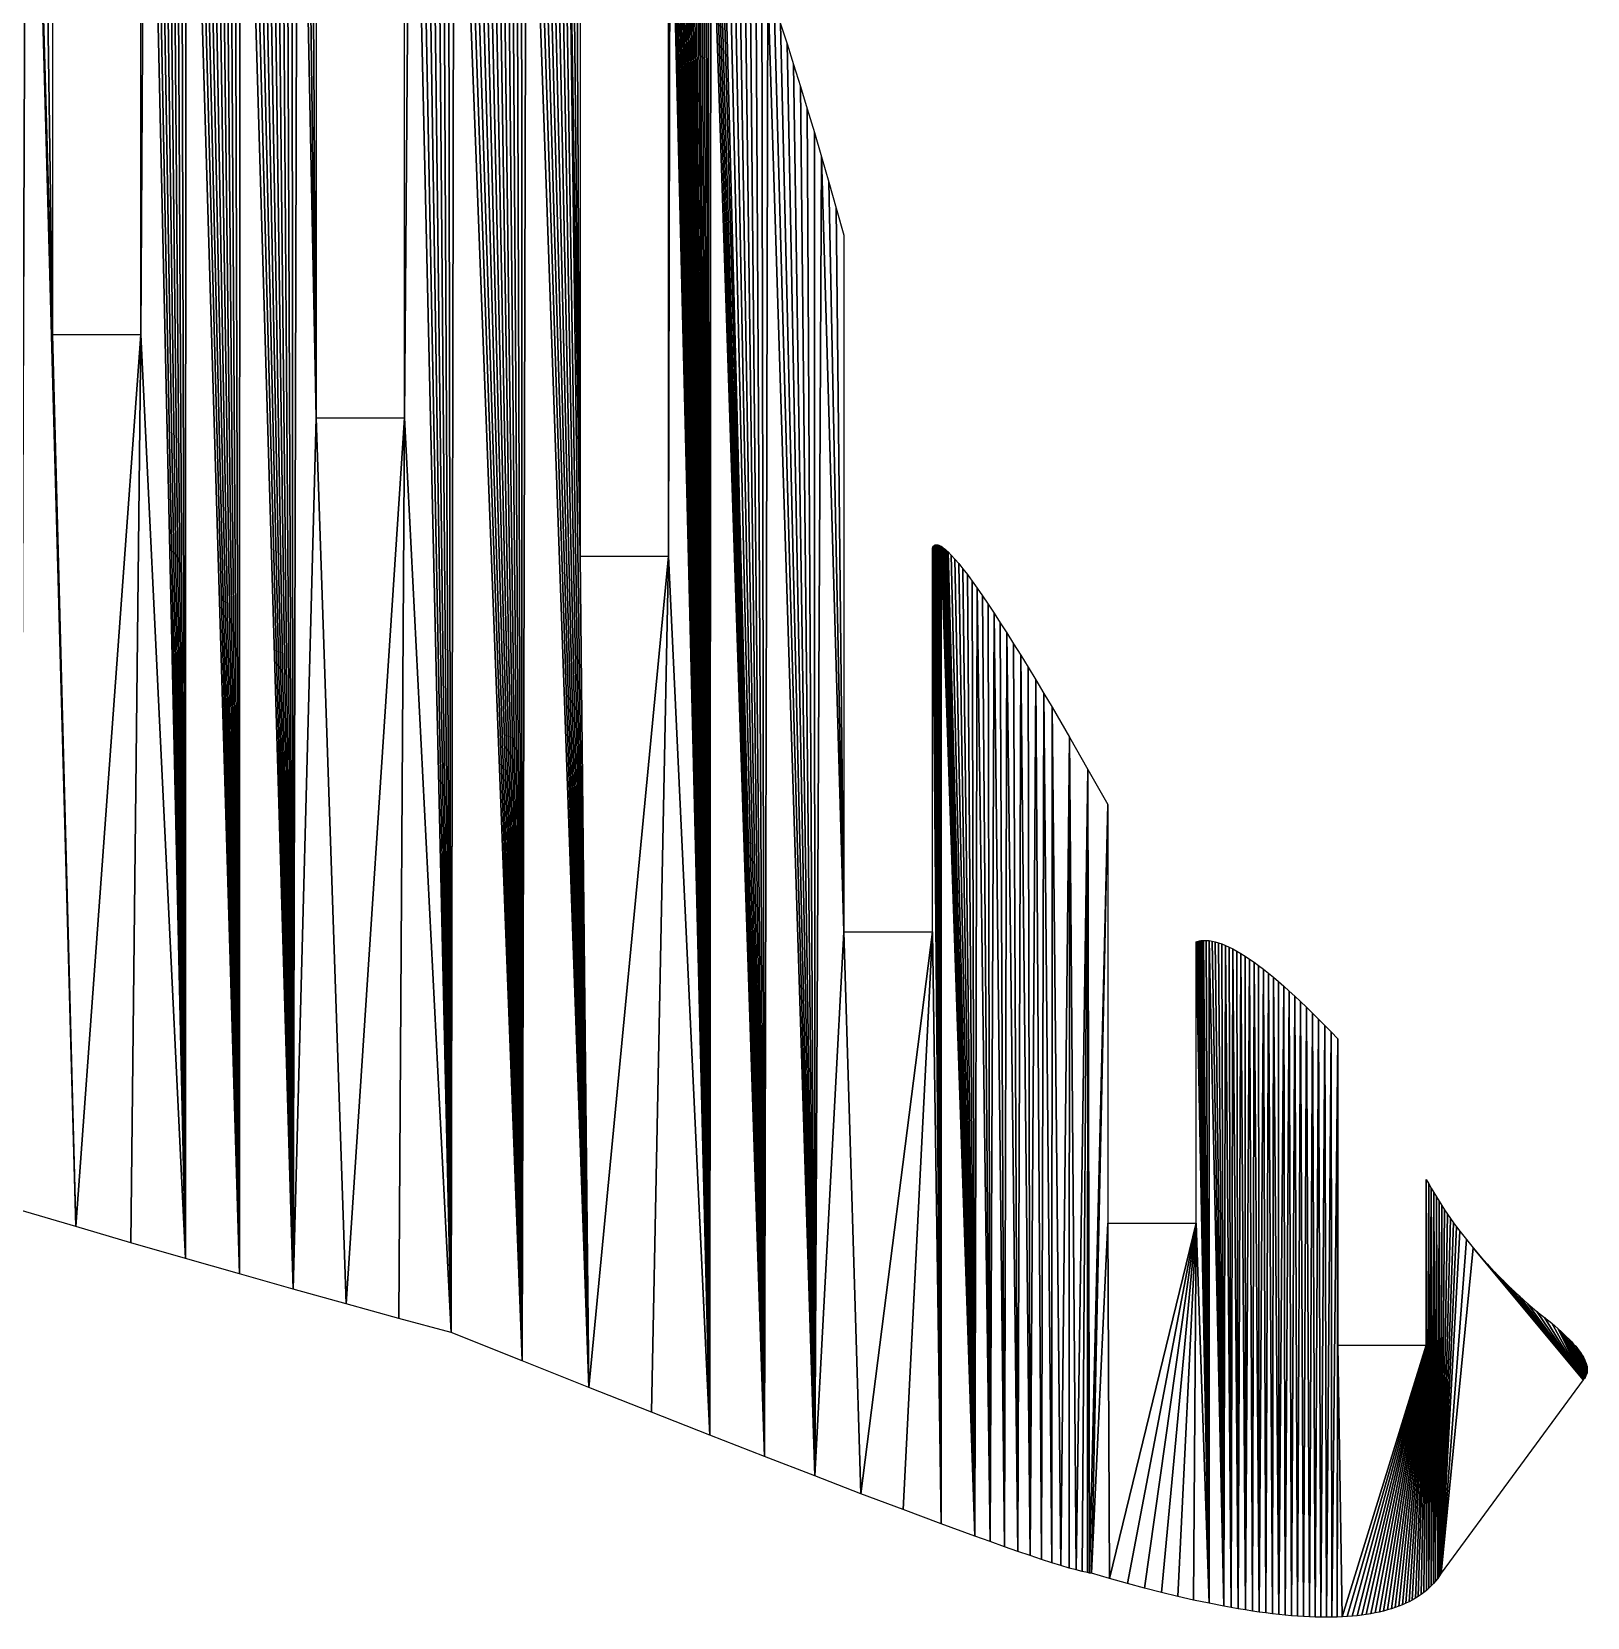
# Model space of a CAD drawing. Extents: x 10 to 917, y 10 to 841.
# Drawn here: x 199.5 to 311.1, y 581.4 to 695.1 of the extents above; entities that cross this region are included whole.
import ezdxf

# ---------------------------------------------------------------- set-up
doc = ezdxf.new("R2010")
doc.units = 0
doc.header["$MEASUREMENT"] = 0
doc.layers.get('0').update_dxf_attribs({"linetype": 'CONTINUOUS'})

msp = doc.modelspace()

# ---------------------------------------------------------------- linework, layer by layer
for p, q in [((201.03, 737.87), (201.03, 673.37)), ((207.37, 673.37), (207.37, 735.41)), ((219.95, 732.33), (219.95, 667.4)), ((226.29, 667.4), (226.29, 728.89)), ((238.88, 720.71), (238.88, 657.46)), ((245.22, 657.46), (245.22, 711.21)), ((253.25, 695.64), (253.72, 694.21)), ((253.72, 694.21), (254.19, 692.72)), ((254.19, 692.72), (254.68, 691.16)), ((254.68, 691.16), (255.17, 689.54)), ((255.17, 689.54), (255.68, 687.86)), ((255.68, 687.86), (256.19, 686.11)), ((256.19, 686.11), (256.72, 684.3)), ((256.72, 684.3), (257.25, 682.43)), ((257.25, 682.43), (257.8, 680.5)), ((257.8, 680.5), (257.8, 630.53)), ((201.03, 673.37), (207.37, 673.37)), ((219.95, 667.4), (226.29, 667.4)), ((238.88, 657.46), (245.22, 657.46)), ((264.14, 658.06), (264.17, 658.12)), ((264.14, 630.53), (264.14, 658.06)), ((264.17, 658.12), (264.21, 658.18)), ((264.21, 658.18), (264.25, 658.22)), ((264.25, 658.22), (264.29, 658.26)), ((264.29, 658.26), (264.35, 658.28)), ((264.35, 658.28), (264.4, 658.29)), ((264.4, 658.29), (264.47, 658.29)), ((264.47, 658.29), (264.53, 658.28)), ((264.53, 658.28), (264.61, 658.26)), ((264.61, 658.26), (264.69, 658.22)), ((264.69, 658.22), (264.77, 658.18)), ((264.77, 658.18), (264.86, 658.12)), ((264.86, 658.12), (264.95, 658.05)), ((264.95, 658.05), (265.05, 657.97)), ((265.05, 657.97), (265.16, 657.88)), ((265.16, 657.88), (265.27, 657.78)), ((265.27, 657.78), (265.5, 657.54)), ((265.5, 657.54), (265.76, 657.26)), ((265.76, 657.26), (266.04, 656.94)), ((266.04, 656.94), (266.33, 656.56)), ((266.33, 656.56), (266.65, 656.15)), ((266.65, 656.15), (266.99, 655.68)), ((266.99, 655.68), (267.36, 655.18)), ((267.36, 655.18), (267.74, 654.62)), ((267.74, 654.62), (268.14, 654.03)), ((268.14, 654.03), (268.57, 653.38)), ((268.57, 653.38), (269.01, 652.7)), ((269.01, 652.7), (269.48, 651.97)), ((269.48, 651.97), (269.97, 651.19)), ((269.97, 651.19), (270.48, 650.37)), ((270.48, 650.37), (271.01, 649.5)), ((271.01, 649.5), (271.56, 648.59)), ((271.56, 648.59), (272.13, 647.63)), ((272.13, 647.63), (272.72, 646.63)), ((272.72, 646.63), (273.97, 644.49)), ((273.97, 644.49), (275.3, 642.17)), ((275.3, 642.17), (276.72, 639.66)), ((276.72, 639.66), (276.72, 609.64)), ((257.8, 630.53), (264.14, 630.53)), ((283.4, 629.9), (283.49, 629.91)), ((283.49, 629.91), (283.59, 629.92)), ((283.59, 629.92), (283.78, 629.92)), ((283.78, 629.92), (283.99, 629.91)), ((283.06, 629.81), (283.14, 629.84)), ((283.06, 609.64), (283.06, 629.81)), ((283.14, 629.84), (283.23, 629.86)), ((283.23, 629.86), (283.31, 629.88)), ((283.31, 629.88), (283.4, 629.9)), ((283.99, 629.91), (284.2, 629.87)), ((284.2, 629.87), (284.43, 629.82)), ((284.43, 629.82), (284.66, 629.75)), ((284.66, 629.75), (284.9, 629.67)), ((284.9, 629.67), (285.16, 629.56)), ((285.16, 629.56), (285.42, 629.44)), ((285.42, 629.44), (285.7, 629.31)), ((285.7, 629.31), (285.98, 629.15)), ((285.98, 629.15), (286.27, 628.98)), ((286.27, 628.98), (286.57, 628.79)), ((286.57, 628.79), (286.89, 628.58)), ((286.89, 628.58), (287.21, 628.35)), ((287.21, 628.35), (287.54, 628.11)), ((287.54, 628.11), (287.88, 627.85)), ((287.88, 627.85), (288.24, 627.57)), ((288.24, 627.57), (288.6, 627.27)), ((288.6, 627.27), (288.97, 626.96)), ((288.97, 626.96), (289.35, 626.63)), ((289.35, 626.63), (289.74, 626.28)), ((289.74, 626.28), (290.14, 625.91)), ((290.14, 625.91), (290.55, 625.53)), ((290.55, 625.53), (290.97, 625.13)), ((290.97, 625.13), (291.4, 624.71)), ((291.4, 624.71), (291.84, 624.27)), ((291.84, 624.27), (292.29, 623.82)), ((292.29, 623.82), (292.75, 623.35)), ((292.75, 623.35), (293.22, 622.86)), ((293.22, 622.86), (293.22, 600.9)), ((299.56, 600.9), (299.56, 612.78)), ((299.56, 612.78), (299.74, 612.47)), ((299.74, 612.47), (299.92, 612.15)), ((299.92, 612.15), (300.1, 611.84)), ((300.1, 611.84), (300.29, 611.52)), ((202.7, 609.4), (198.71, 610.58)), ((300.29, 611.52), (300.48, 611.21)), ((300.48, 611.21), (300.68, 610.9)), ((300.68, 610.9), (300.88, 610.59)), ((300.88, 610.59), (301.09, 610.28)), ((276.72, 609.64), (283.06, 609.64)), ((301.09, 610.28), (301.31, 609.98)), ((301.31, 609.98), (301.52, 609.67)), ((301.52, 609.67), (301.74, 609.37)), ((206.65, 608.24), (202.7, 609.4)), ((301.74, 609.37), (301.97, 609.07)), ((301.97, 609.07), (302.44, 608.47)), ((302.44, 608.47), (302.92, 607.87)), ((210.57, 607.11), (206.65, 608.24)), ((302.92, 607.87), (303.43, 607.28)), ((303.43, 607.28), (303.95, 606.7)), ((214.45, 606), (210.57, 607.11)), ((303.95, 606.7), (304.49, 606.12)), ((304.49, 606.12), (305.06, 605.55)), ((218.3, 604.91), (214.45, 606)), ((222.11, 603.85), (218.3, 604.91)), ((305.06, 605.55), (305.63, 604.98)), ((305.63, 604.98), (306.23, 604.42)), ((225.88, 602.81), (222.11, 603.85)), ((306.23, 604.42), (306.85, 603.86)), ((306.85, 603.86), (307.49, 603.31)), ((229.62, 601.8), (225.88, 602.81)), ((307.49, 603.31), (308.04, 602.88)), ((308.04, 602.88), (308.56, 602.46)), ((234.71, 599.76), (229.62, 601.8)), ((308.56, 602.46), (309.02, 602.07)), ((309.02, 602.07), (309.24, 601.87)), ((309.24, 601.87), (309.44, 601.69)), ((309.44, 601.69), (309.63, 601.5)), ((309.63, 601.5), (309.81, 601.32)), ((293.22, 600.9), (299.56, 600.9)), ((309.81, 601.32), (309.98, 601.15)), ((309.98, 601.15), (310.13, 600.97)), ((310.13, 600.97), (310.28, 600.81)), ((310.28, 600.81), (310.41, 600.64)), ((310.41, 600.64), (310.53, 600.48)), ((310.53, 600.48), (310.64, 600.33)), ((239.5, 597.86), (234.71, 599.76)), ((310.64, 600.33), (310.74, 600.17)), ((310.74, 600.17), (310.83, 600.03)), ((310.83, 600.03), (310.9, 599.88)), ((310.9, 599.88), (310.97, 599.74)), ((310.97, 599.74), (311.02, 599.61)), ((311.02, 599.61), (311.06, 599.48)), ((311.06, 599.48), (311.09, 599.35)), ((311.09, 599.35), (311.11, 599.23)), ((311.11, 599.23), (311.11, 599.11)), ((310.82, 598.4), (300.64, 584.54)), ((310.9, 598.49), (310.82, 598.4)), ((310.96, 598.58), (310.9, 598.49)), ((311.01, 598.68), (310.96, 598.58)), ((311.06, 598.78), (311.01, 598.68)), ((311.09, 598.89), (311.06, 598.78)), ((311.1, 599), (311.09, 598.89)), ((311.11, 599.11), (311.1, 599)), ((243.99, 596.08), (239.5, 597.86)), ((248.19, 594.43), (243.99, 596.08)), ((252.1, 592.91), (248.19, 594.43)), ((255.71, 591.51), (252.1, 592.91)), ((259.02, 590.24), (255.71, 591.51)), ((262.04, 589.1), (259.02, 590.24)), ((264.76, 588.08), (262.04, 589.1)), ((267.19, 587.19), (264.76, 588.08)), ((268.29, 586.8), (267.19, 587.19)), ((269.32, 586.43), (268.29, 586.8)), ((270.28, 586.1), (269.32, 586.43)), ((271.16, 585.8), (270.28, 586.1)), ((271.96, 585.53), (271.16, 585.8)), ((272.7, 585.29), (271.96, 585.53)), ((273.36, 585.09), (272.7, 585.29)), ((273.94, 584.91), (273.36, 585.09)), ((274.46, 584.77), (273.94, 584.91)), ((274.89, 584.66), (274.46, 584.77)), ((275.26, 584.58), (274.89, 584.66)), ((275.41, 584.55), (275.26, 584.58)), ((275.55, 584.54), (275.41, 584.55)), ((276.85, 584.15), (275.55, 584.54)), ((300.64, 584.54), (300.52, 584.34)), ((278.13, 583.8), (276.85, 584.15)), ((279.36, 583.46), (278.13, 583.8)), ((280.57, 583.15), (279.36, 583.46)), ((299.57, 583.3), (299.39, 583.15)), ((299.75, 583.46), (299.57, 583.3)), ((299.92, 583.63), (299.75, 583.46)), ((300.08, 583.8), (299.92, 583.63)), ((300.23, 583.97), (300.08, 583.8)), ((300.38, 584.15), (300.23, 583.97)), ((300.52, 584.34), (300.38, 584.15)), ((281.74, 582.87), (280.57, 583.15)), ((282.87, 582.61), (281.74, 582.87)), ((283.98, 582.38), (282.87, 582.61)), ((285.05, 582.17), (283.98, 582.38)), ((285.57, 582.07), (285.05, 582.17)), ((297.59, 582.17), (297.33, 582.07)), ((297.85, 582.27), (297.59, 582.17)), ((298.09, 582.38), (297.85, 582.27)), ((298.33, 582.49), (298.09, 582.38)), ((298.56, 582.61), (298.33, 582.49)), ((298.78, 582.74), (298.56, 582.61)), ((298.99, 582.87), (298.78, 582.74)), ((299.19, 583.01), (298.99, 582.87)), ((299.39, 583.15), (299.19, 583.01)), ((286.08, 581.98), (285.57, 582.07)), ((286.59, 581.9), (286.08, 581.98)), ((287.09, 581.82), (286.59, 581.9)), ((287.57, 581.75), (287.09, 581.82)), ((288.05, 581.69), (287.57, 581.75)), ((288.53, 581.63), (288.05, 581.69)), ((288.99, 581.57), (288.53, 581.63)), ((289.45, 581.53), (288.99, 581.57)), ((289.89, 581.49), (289.45, 581.53)), ((290.33, 581.45), (289.89, 581.49)), ((290.76, 581.43), (290.33, 581.45)), ((291.18, 581.4), (290.76, 581.43)), ((291.59, 581.39), (291.18, 581.4)), ((292, 581.38), (291.59, 581.39)), ((292.4, 581.38), (292, 581.38)), ((292.78, 581.38), (292.4, 581.38)), ((293.16, 581.39), (292.78, 581.38)), ((293.53, 581.4), (293.16, 581.39)), ((293.9, 581.43), (293.53, 581.4)), ((294.25, 581.45), (293.9, 581.43)), ((294.6, 581.49), (294.25, 581.45)), ((294.93, 581.53), (294.6, 581.49)), ((295.26, 581.57), (294.93, 581.53)), ((295.58, 581.63), (295.26, 581.57)), ((295.9, 581.69), (295.58, 581.63)), ((296.2, 581.75), (295.9, 581.69)), ((296.5, 581.82), (296.2, 581.75)), ((296.78, 581.9), (296.5, 581.82)), ((297.06, 581.98), (296.78, 581.9)), ((297.33, 582.07), (297.06, 581.98))]:
    msp.add_line(p, q)

# ---------------------------------------------------------------- meshes
mesh = msp.add_polyface()
corners = [(175.01, 710.03), (176.21, 745.45), (175.15, 670.84), (175.34, 669.85), (175.51, 668.9), (175.66, 667.98), (175.79, 667.1), (175.91, 666.26), (176.01, 665.44), (176.09, 664.67), (176.15, 663.93), (176.19, 663.22), (176.22, 662.55), (177.89, 744.63), (176.23, 661.91), (207.72, 735.44), (207.37, 673.37), (207.37, 735.41), (178.23, 616.83), (179.86, 743.69), (182.4, 615.53), (182.11, 677.58), (182.11, 742.62), (190.62, 613.01), (188.45, 677.58), (188.45, 740.77), (189.09, 740.52), (189.75, 740.28), (190.44, 740.04), (191.14, 739.82), (194.68, 611.78), (191.86, 739.6), (192.59, 739.4), (193.35, 739.2), (194.13, 739.01), (194.92, 738.84), (198.71, 610.58), (195.74, 738.67), (196.57, 738.51), (197.43, 738.37), (198.3, 738.23), (199.19, 738.1), (202.7, 609.4), (201.03, 673.37), (200.1, 737.98), (201.03, 737.87), (210.57, 607.11), (208.07, 735.47), (208.42, 735.49), (208.78, 735.5), (209.13, 735.51), (209.5, 735.5), (209.86, 735.48), (210.23, 735.46), (210.6, 735.43), (214.45, 606), (210.97, 735.39), (211.35, 735.34), (211.73, 735.28), (212.11, 735.22), (212.5, 735.14), (212.89, 735.06), (213.28, 734.97)]
mesh.append_faces([[corners[k] for k in face] for face in [(15, 16, 17), (21, 19, 22), (43, 44, 45)]], dxfattribs={"vtx0": -1})
mesh.append_faces([[corners[k] for k in face] for face in [(2, 1, 3), (3, 1, 4), (4, 1, 5), (5, 1, 6), (6, 1, 7), (7, 1, 8), (8, 1, 9), (9, 1, 10), (10, 1, 11), (11, 1, 12), (12, 13, 14)]], dxfattribs={"vtx0": -1, "vtx1": -1})
mesh.append_faces([[corners[k] for k in face] for face in [(0, 1, 2), (18, 14, 13), (20, 19, 21), (42, 41, 43)]], dxfattribs={"vtx0": -1, "vtx1": -1, "vtx2": -1})
mesh.append_faces([[corners[k] for k in face] for face in [(12, 1, 13), (18, 13, 19), (23, 24, 25), (23, 25, 26), (23, 26, 27), (23, 27, 28), (23, 28, 29), (30, 29, 31), (30, 31, 32), (30, 32, 33), (30, 33, 34), (30, 34, 35), (36, 35, 37), (36, 37, 38), (36, 38, 39), (36, 39, 40), (36, 40, 41), (43, 41, 44), (46, 15, 47), (46, 47, 48), (46, 48, 49), (46, 49, 50), (46, 50, 51), (46, 51, 52), (46, 52, 53), (46, 53, 54), (55, 54, 56), (55, 56, 57), (55, 57, 58), (55, 58, 59), (55, 59, 60), (55, 60, 61), (55, 61, 62)]], dxfattribs={"vtx0": -1, "vtx2": -1})
mesh = msp.add_polyface()
corners = [(178.23, 616.83), (174.09, 656.51), (174.23, 656.55), (174.36, 656.6), (174.48, 656.66), (174.61, 656.73), (174.72, 656.81), (174.84, 656.9), (174.95, 656.99), (175.05, 657.1), (175.15, 657.21), (175.25, 657.33), (175.34, 657.46), (175.43, 657.6), (175.51, 657.75), (175.59, 657.91), (175.66, 658.07), (175.73, 658.25), (175.79, 658.43), (175.85, 658.62), (175.91, 658.82), (175.96, 659.03), (176.01, 659.25), (176.05, 659.48), (176.09, 659.71), (176.12, 659.96), (176.15, 660.21), (176.17, 660.47), (176.19, 660.74), (176.21, 661.02), (176.22, 661.31), (176.23, 661.6), (176.23, 661.91), (179.86, 743.69), (182.4, 615.53), (182.11, 677.58), (188.45, 677.58), (186.53, 614.26), (190.62, 613.01), (191.14, 739.82), (194.68, 611.78), (194.92, 738.84), (198.71, 610.58), (199.19, 738.1), (202.7, 609.4), (201.03, 673.37), (207.37, 673.37), (206.65, 608.24), (210.57, 607.11), (207.72, 735.44), (210.6, 735.43), (214.45, 606), (214.47, 734.64), (218.3, 604.91), (218.64, 732.99), (219.95, 667.4), (222.11, 603.85), (226.29, 667.4), (225.88, 602.81), (229.62, 601.8), (226.75, 728.7), (229.85, 727.21), (234.71, 599.76)]
mesh.append_faces([[corners[k] for k in face] for face in [(0, 33, 34), (34, 36, 37), (37, 36, 38), (38, 39, 40), (40, 41, 42), (42, 43, 44), (44, 46, 47), (47, 46, 48), (48, 50, 51), (51, 52, 53), (53, 55, 56), (56, 57, 58), (58, 57, 59), (59, 61, 62)]], dxfattribs={"vtx0": -1, "vtx1": -1})
mesh.append_faces([[corners[k] for k in face] for face in [(48, 46, 49), (53, 54, 55), (59, 57, 60)]], dxfattribs={"vtx0": -1, "vtx1": -1, "vtx2": -1})
mesh.append_faces([[corners[k] for k in face] for face in [(0, 1, 2), (0, 2, 3), (0, 3, 4), (0, 4, 5), (0, 5, 6), (0, 6, 7), (0, 7, 8), (0, 8, 9), (0, 9, 10), (0, 10, 11), (0, 11, 12), (0, 12, 13), (0, 13, 14), (0, 14, 15), (0, 15, 16), (0, 16, 17), (0, 17, 18), (0, 18, 19), (0, 19, 20), (0, 20, 21), (0, 21, 22), (0, 22, 23), (0, 23, 24), (0, 24, 25), (0, 25, 26), (0, 26, 27), (0, 27, 28), (0, 28, 29), (0, 29, 30), (0, 30, 31), (0, 31, 32), (34, 35, 36), (44, 45, 46), (56, 55, 57)]], dxfattribs={"vtx0": -1, "vtx2": -1})
mesh = msp.add_polyface()
corners = [(226.75, 728.7), (226.29, 667.4), (226.29, 728.89), (245.34, 711.22), (245.22, 657.46), (245.22, 711.21), (214.45, 606), (213.28, 734.97), (213.67, 734.87), (214.07, 734.76), (214.47, 734.64), (218.3, 604.91), (214.87, 734.51), (215.28, 734.38), (215.69, 734.23), (216.1, 734.08), (216.52, 733.92), (216.94, 733.75), (217.36, 733.57), (217.78, 733.39), (218.21, 733.19), (218.64, 732.99), (219.95, 667.4), (219.08, 732.78), (219.51, 732.56), (219.95, 732.33), (229.62, 601.8), (227.21, 728.5), (227.66, 728.29), (228.1, 728.08), (228.55, 727.87), (228.98, 727.65), (229.42, 727.43), (229.85, 727.21), (234.71, 599.76), (230.27, 726.98), (230.69, 726.75), (231.11, 726.52), (231.52, 726.28), (231.93, 726.04), (232.33, 725.79), (232.73, 725.54), (233.13, 725.29), (233.52, 725.03), (233.91, 724.77), (234.29, 724.5), (234.67, 724.23), (235.04, 723.96), (239.5, 597.86), (235.41, 723.68), (235.78, 723.4), (236.14, 723.12), (236.5, 722.83), (236.85, 722.54), (237.2, 722.24), (237.54, 721.95), (237.88, 721.64), (238.88, 657.46), (238.22, 721.34), (238.55, 721.02), (238.88, 720.71), (248.19, 594.43), (245.46, 711.22), (245.58, 711.21)]
mesh.append_faces([[corners[k] for k in face] for face in [(0, 1, 2), (3, 4, 5), (22, 24, 25), (57, 59, 60)]], dxfattribs={"vtx0": -1})
mesh.append_faces([[corners[k] for k in face] for face in [(6, 7, 8), (6, 8, 9), (6, 9, 10), (11, 10, 12), (11, 12, 13), (11, 13, 14), (11, 14, 15), (11, 15, 16), (11, 16, 17), (11, 17, 18), (11, 18, 19), (11, 19, 20), (11, 20, 21), (22, 21, 23), (22, 23, 24), (26, 0, 27), (26, 27, 28), (26, 28, 29), (26, 29, 30), (26, 30, 31), (26, 31, 32), (26, 32, 33), (34, 33, 35), (34, 35, 36), (34, 36, 37), (34, 37, 38), (34, 38, 39), (34, 39, 40), (34, 40, 41), (34, 41, 42), (34, 42, 43), (34, 43, 44), (34, 44, 45), (34, 45, 46), (34, 46, 47), (48, 47, 49), (48, 49, 50), (48, 50, 51), (48, 51, 52), (48, 52, 53), (48, 53, 54), (48, 54, 55), (48, 55, 56), (57, 56, 58), (57, 58, 59), (61, 3, 62), (61, 62, 63)]], dxfattribs={"vtx0": -1, "vtx2": -1})
mesh = msp.add_polyface()
corners = [(234.71, 599.76), (235.04, 723.96), (239.5, 597.86), (237.88, 721.64), (238.88, 657.46), (245.22, 657.46), (243.99, 596.08), (248.19, 594.43), (245.34, 711.22), (245.58, 711.21), (245.71, 711.17), (245.84, 711.13), (245.97, 711.06), (246.11, 710.99), (246.24, 710.89), (246.38, 710.78), (246.52, 710.65), (246.67, 710.51), (246.81, 710.35), (246.96, 710.18), (247.11, 709.99), (247.27, 709.79), (247.42, 709.57), (247.58, 709.33), (247.74, 709.08), (247.91, 708.81), (248.07, 708.53), (248.24, 708.23), (252.1, 592.91), (248.41, 707.92), (248.59, 707.58), (248.76, 707.24), (248.94, 706.88), (249.12, 706.5), (249.49, 705.7), (249.87, 704.83), (250.26, 703.9), (250.66, 702.91), (251.06, 701.86), (251.48, 700.74), (251.91, 699.56), (252.35, 698.32), (255.71, 591.51), (252.79, 697.01), (253.25, 695.64), (253.72, 694.21), (254.19, 692.72), (254.68, 691.16), (255.17, 689.54), (255.68, 687.86), (256.19, 686.11), (257.8, 630.53), (259.02, 590.24), (256.72, 684.3), (257.25, 682.43)]
mesh.append_faces([[corners[k] for k in face] for face in [(0, 1, 2), (2, 5, 6), (6, 5, 7), (7, 27, 28), (28, 41, 42), (42, 51, 52)]], dxfattribs={"vtx0": -1, "vtx1": -1})
mesh.append_faces([[corners[k] for k in face] for face in [(2, 3, 4), (7, 5, 8), (42, 50, 51)]], dxfattribs={"vtx0": -1, "vtx1": -1, "vtx2": -1})
mesh.append_faces([[corners[k] for k in face] for face in [(2, 4, 5), (7, 9, 10), (7, 10, 11), (7, 11, 12), (7, 12, 13), (7, 13, 14), (7, 14, 15), (7, 15, 16), (7, 16, 17), (7, 17, 18), (7, 18, 19), (7, 19, 20), (7, 20, 21), (7, 21, 22), (7, 22, 23), (7, 23, 24), (7, 24, 25), (7, 25, 26), (7, 26, 27), (28, 27, 29), (28, 29, 30), (28, 30, 31), (28, 31, 32), (28, 32, 33), (28, 33, 34), (28, 34, 35), (28, 35, 36), (28, 36, 37), (28, 37, 38), (28, 38, 39), (28, 39, 40), (28, 40, 41), (42, 41, 43), (42, 43, 44), (42, 44, 45), (42, 45, 46), (42, 46, 47), (42, 47, 48), (42, 48, 49), (42, 49, 50), (51, 50, 53), (51, 53, 54)]], dxfattribs={"vtx0": -1, "vtx2": -1})
mesh = msp.add_polyface()
corners = [(257.8, 630.53), (257.25, 682.43), (257.8, 680.5), (259.02, 590.24), (264.14, 630.53), (264.76, 588.08), (264.14, 658.06), (264.17, 658.12), (264.21, 658.18), (264.25, 658.22), (264.29, 658.26), (264.35, 658.28), (264.4, 658.29), (264.47, 658.29), (264.53, 658.28), (264.61, 658.26), (264.69, 658.22), (264.77, 658.18), (267.19, 587.19), (264.86, 658.12), (264.95, 658.05), (265.05, 657.97), (265.16, 657.88), (265.27, 657.78), (265.5, 657.54), (265.76, 657.26), (266.04, 656.94), (266.33, 656.56), (266.65, 656.15), (266.99, 655.68), (267.36, 655.18), (268.29, 586.8), (267.74, 654.62), (268.14, 654.03), (268.57, 653.38), (269.32, 586.43), (269.01, 652.7), (269.48, 651.97), (270.28, 586.1), (269.97, 651.19), (270.48, 650.37), (271.16, 585.8), (271.01, 649.5), (271.56, 648.59), (271.96, 585.53), (272.13, 647.63), (272.7, 585.29), (272.72, 646.63), (273.36, 585.09), (273.97, 644.49), (274.46, 584.77), (275.3, 642.17), (275.41, 584.55), (276.72, 639.66), (283.98, 582.38), (283.06, 629.81), (283.14, 629.84), (283.23, 629.86), (283.31, 629.88), (283.4, 629.9), (283.49, 629.91), (283.59, 629.92), (283.78, 629.92), (283.99, 629.91), (285.05, 582.17), (284.2, 629.87), (284.43, 629.82), (284.66, 629.75)]
mesh.append_faces([[corners[k] for k in face] for face in [(0, 1, 2)]], dxfattribs={"vtx0": -1})
mesh.append_faces([[corners[k] for k in face] for face in [(3, 0, 4), (5, 4, 6), (5, 6, 7), (5, 7, 8), (5, 8, 9), (5, 9, 10), (5, 10, 11), (5, 11, 12), (5, 12, 13), (5, 13, 14), (5, 14, 15), (5, 15, 16), (5, 16, 17), (18, 17, 19), (18, 19, 20), (18, 20, 21), (18, 21, 22), (18, 22, 23), (18, 23, 24), (18, 24, 25), (18, 25, 26), (18, 26, 27), (18, 27, 28), (18, 28, 29), (18, 29, 30), (31, 30, 32), (31, 32, 33), (31, 33, 34), (35, 34, 36), (35, 36, 37), (38, 37, 39), (38, 39, 40), (41, 40, 42), (41, 42, 43), (44, 43, 45), (46, 45, 47), (48, 47, 49), (50, 49, 51), (52, 51, 53), (54, 55, 56), (54, 56, 57), (54, 57, 58), (54, 58, 59), (54, 59, 60), (54, 60, 61), (54, 61, 62), (54, 62, 63), (64, 63, 65), (64, 65, 66), (64, 66, 67)]], dxfattribs={"vtx0": -1, "vtx2": -1})
mesh = msp.add_polyface()
corners = [(259.02, 590.24), (264.14, 630.53), (262.04, 589.1), (264.76, 588.08), (264.77, 658.18), (267.19, 587.19), (267.36, 655.18), (268.29, 586.8), (268.57, 653.38), (269.32, 586.43), (269.48, 651.97), (270.28, 586.1), (270.48, 650.37), (271.16, 585.8), (271.56, 648.59), (271.96, 585.53), (272.13, 647.63), (272.7, 585.29), (272.72, 646.63), (273.36, 585.09), (273.97, 644.49), (273.94, 584.91), (274.46, 584.77), (275.3, 642.17), (274.89, 584.66), (275.26, 584.58), (275.41, 584.55), (276.72, 639.66), (275.55, 584.54), (276.72, 609.64), (283.98, 582.38), (283.06, 609.64), (283.06, 629.81), (285.05, 582.17), (284.66, 629.75), (284.9, 629.67), (285.16, 629.56), (285.57, 582.07), (285.42, 629.44), (285.7, 629.31), (286.08, 581.98), (285.98, 629.15), (286.27, 628.98), (286.59, 581.9), (286.57, 628.79), (286.89, 628.58), (287.09, 581.82), (287.21, 628.35), (287.57, 581.75), (287.54, 628.11), (287.88, 627.85), (288.05, 581.69), (288.24, 627.57), (288.53, 581.63), (288.6, 627.27), (288.99, 581.57), (288.97, 626.96), (289.35, 626.63), (289.45, 581.53), (289.74, 626.28), (289.89, 581.49), (290.14, 625.91), (290.33, 581.45), (290.55, 625.53), (290.76, 581.43), (290.97, 625.13), (291.18, 581.4), (291.4, 624.71), (291.59, 581.39), (291.84, 624.27), (292, 581.38), (292.29, 623.82), (292.4, 581.38), (292.75, 623.35), (292.78, 581.38), (293.22, 622.86), (299.57, 583.3), (299.56, 612.78), (299.74, 612.47), (299.75, 583.46), (299.92, 612.15), (299.92, 583.63), (300.1, 611.84), (310.82, 598.4), (302.92, 607.87), (303.43, 607.28), (303.95, 606.7), (304.49, 606.12), (305.06, 605.55), (305.63, 604.98), (306.23, 604.42)]
mesh.append_faces([[corners[k] for k in face] for face in [(0, 1, 2), (2, 1, 3), (3, 4, 5), (5, 6, 7), (7, 8, 9), (9, 10, 11), (11, 12, 13), (13, 14, 15), (15, 16, 17), (17, 18, 19), (19, 20, 21), (21, 20, 22), (22, 23, 24), (24, 23, 25), (25, 23, 26), (26, 27, 28)]], dxfattribs={"vtx0": -1, "vtx1": -1})
mesh.append_faces([[corners[k] for k in face] for face in [(28, 27, 29), (30, 31, 32), (33, 34, 35), (33, 35, 36), (37, 36, 38), (37, 38, 39), (40, 39, 41), (40, 41, 42), (43, 42, 44), (43, 44, 45), (46, 45, 47), (48, 47, 49), (48, 49, 50), (51, 50, 52), (53, 52, 54), (55, 54, 56), (55, 56, 57), (58, 57, 59), (60, 59, 61), (62, 61, 63), (64, 63, 65), (66, 65, 67), (68, 67, 69), (70, 69, 71), (72, 71, 73), (74, 73, 75), (76, 77, 78), (79, 78, 80), (81, 80, 82), (83, 84, 85), (83, 85, 86), (83, 86, 87), (83, 87, 88), (83, 88, 89), (83, 89, 90)]], dxfattribs={"vtx0": -1, "vtx2": -1})
mesh = msp.add_polyface()
corners = [(275.55, 584.54), (276.72, 609.64), (276.85, 584.15), (283.06, 609.64), (278.13, 583.8), (279.36, 583.46), (280.57, 583.15), (281.74, 582.87), (282.87, 582.61), (283.98, 582.38), (283.99, 629.91), (285.05, 582.17), (285.16, 629.56), (285.57, 582.07), (285.7, 629.31), (286.08, 581.98), (286.27, 628.98), (286.59, 581.9), (286.89, 628.58), (287.09, 581.82), (287.21, 628.35), (287.57, 581.75), (287.88, 627.85), (288.05, 581.69), (288.24, 627.57), (288.53, 581.63), (288.6, 627.27), (288.99, 581.57), (289.35, 626.63), (289.45, 581.53), (289.74, 626.28), (289.89, 581.49), (290.14, 625.91), (290.33, 581.45), (290.55, 625.53), (290.76, 581.43), (290.97, 625.13), (291.18, 581.4), (291.4, 624.71), (291.59, 581.39), (291.84, 624.27), (292, 581.38), (292.29, 623.82), (292.4, 581.38), (292.75, 623.35), (292.78, 581.38), (293.22, 622.86), (293.16, 581.39), (293.22, 600.9), (293.53, 581.4), (299.56, 600.9), (293.9, 581.43), (294.25, 581.45), (294.6, 581.49), (294.93, 581.53), (295.26, 581.57), (295.58, 581.63), (295.9, 581.69), (296.2, 581.75), (296.5, 581.82), (296.78, 581.9), (297.06, 581.98), (297.33, 582.07), (297.59, 582.17), (297.85, 582.27), (298.09, 582.38), (298.33, 582.49), (298.56, 582.61), (298.78, 582.74), (298.99, 582.87), (299.19, 583.01), (299.39, 583.15)]
mesh.append_faces([[corners[k] for k in face] for face in [(0, 1, 2), (2, 3, 4), (4, 3, 5), (5, 3, 6), (6, 3, 7), (7, 3, 8), (8, 3, 9), (9, 10, 11), (11, 12, 13), (13, 14, 15), (15, 16, 17), (17, 18, 19), (19, 20, 21), (21, 22, 23), (23, 24, 25), (25, 26, 27), (27, 28, 29), (29, 30, 31), (31, 32, 33), (33, 34, 35), (35, 36, 37), (37, 38, 39), (39, 40, 41), (41, 42, 43), (43, 44, 45), (45, 46, 47), (47, 48, 49), (49, 50, 51), (51, 50, 52), (52, 50, 53), (53, 50, 54), (54, 50, 55), (55, 50, 56), (56, 50, 57), (57, 50, 58), (58, 50, 59), (59, 50, 60), (60, 50, 61), (61, 50, 62), (62, 50, 63), (63, 50, 64), (64, 50, 65), (65, 50, 66), (66, 50, 67), (67, 50, 68), (68, 50, 69), (69, 50, 70), (70, 50, 71)]], dxfattribs={"vtx0": -1, "vtx1": -1})
mesh.append_faces([[corners[k] for k in face] for face in [(2, 1, 3), (47, 46, 48), (49, 48, 50)]], dxfattribs={"vtx0": -1, "vtx2": -1})
mesh = msp.add_polyface()
corners = [(299.39, 583.15), (299.56, 600.9), (299.57, 583.3), (299.56, 612.78), (299.74, 612.47), (299.75, 583.46), (299.92, 612.15), (299.92, 583.63), (300.1, 611.84), (300.08, 583.8), (300.23, 583.97), (300.29, 611.52), (300.38, 584.15), (300.48, 611.21), (300.52, 584.34), (300.68, 610.9), (300.64, 584.54), (300.88, 610.59), (301.09, 610.28), (301.31, 609.98), (301.52, 609.67), (301.74, 609.37), (301.97, 609.07), (302.44, 608.47), (302.92, 607.87), (310.82, 598.4), (306.23, 604.42), (306.85, 603.86), (307.49, 603.31), (308.04, 602.88), (308.56, 602.46), (309.02, 602.07), (309.24, 601.87), (309.44, 601.69), (309.63, 601.5), (309.81, 601.32), (309.98, 601.15), (310.13, 600.97), (310.28, 600.81), (310.41, 600.64), (310.53, 600.48), (310.64, 600.33), (310.74, 600.17), (310.83, 600.03), (310.9, 598.49), (310.9, 599.88), (310.96, 598.58), (310.97, 599.74), (311.01, 598.68), (311.02, 599.61), (311.06, 598.78), (311.06, 599.48), (311.09, 598.89), (311.09, 599.35), (311.1, 599), (311.11, 599.23), (311.11, 599.11)]
mesh.append_faces([[corners[k] for k in face] for face in [(54, 55, 56)]], dxfattribs={"vtx0": -1})
mesh.append_faces([[corners[k] for k in face] for face in [(0, 1, 2), (2, 4, 5), (5, 6, 7), (7, 8, 9), (9, 8, 10), (10, 11, 12), (12, 13, 14), (14, 15, 16), (16, 24, 25), (25, 43, 44), (44, 45, 46), (46, 47, 48), (48, 49, 50), (50, 51, 52), (52, 53, 54)]], dxfattribs={"vtx0": -1, "vtx1": -1})
mesh.append_faces([[corners[k] for k in face] for face in [(2, 1, 3), (10, 8, 11), (12, 11, 13), (14, 13, 15), (16, 15, 17), (16, 17, 18), (16, 18, 19), (16, 19, 20), (16, 20, 21), (16, 21, 22), (16, 22, 23), (16, 23, 24), (25, 26, 27), (25, 27, 28), (25, 28, 29), (25, 29, 30), (25, 30, 31), (25, 31, 32), (25, 32, 33), (25, 33, 34), (25, 34, 35), (25, 35, 36), (25, 36, 37), (25, 37, 38), (25, 38, 39), (25, 39, 40), (25, 40, 41), (25, 41, 42), (25, 42, 43), (44, 43, 45), (46, 45, 47), (48, 47, 49), (50, 49, 51), (52, 51, 53), (54, 53, 55)]], dxfattribs={"vtx0": -1, "vtx2": -1})

doc.saveas('drawing.dxf')
